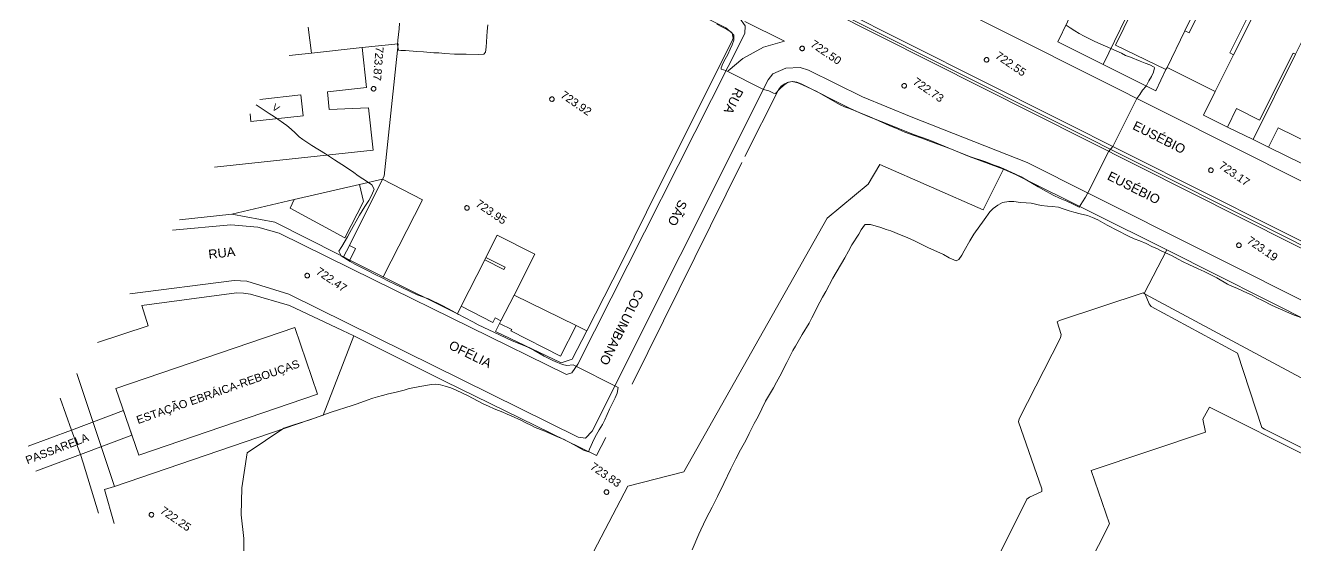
# Model space of a CAD drawing. Header units: metres. Extents: x 322294 to 7190115, y 7390841 to 10157759.
# Drawn here: x 322294.5 to 322572.3, y 7392934.4 to 7393048.1 of the extents above; entities that cross this region are included whole.
import ezdxf
from ezdxf.enums import TextEntityAlignment as Align

# ---------------------------------------------------------------- set-up
doc = ezdxf.new("R2010")
doc.units = ezdxf.units.M
doc.layers.get('0').update_dxf_attribs({"lineweight": 18})
for name, color, linetype, lineweight in [('100_SIST_VIARIO_MEIO_FIO', 1, 'Continuous', 18), ('108_SEP_FIS_CANT_CENT_ILHA', 7, 'Continuous', 18), ('118_PASSARELA', 9, 'Continuous', 18), ('120_PASSARELA_TOP', 7, 'Continuous', 18), ('144_P_DUPLA_ASF_TOP', 7, 'Continuous', 18), ('160_P_SIMP_ASF_TOP', 7, 'Continuous', 18), ('199_SEGMENTO_DE_VIA', 7, 'Continuous', 18), ('206_MURO_E_MURO_ARRIMO', 7, 'Continuous', 18), ('214_PROJ_BEIRAL_EDIF', 10, 'Continuous', 18), ('216_EDIF_NOTAVEL', 2, 'Continuous', 18), ('218_EDIF_NOTAVEL_TOP', 7, 'Continuous', 18), ('604_CURVA_INTERM', 7, 'Continuous', 18), ('606_PTO_COTADO', 7, 'Continuous', 18), ('608_PTO_COTADO_INTERVIA', 1, 'Continuous', 18)]:
    doc.layers.add(name, color=color, linetype=linetype, lineweight=lineweight)
doc.styles.add('Style-Arial', font='arial.ttf', dxfattribs={"height": 1.75})

# ---------------------------------------------------------------- blocks, each defined once
blk = doc.blocks.new('SP09')
at = {"color": 0, "linetype": 'Continuous'}
blk.add_lwpolyline([(-0.03, -0.51), (-0.14, -0.49), (-0.24, -0.46), (-0.31, -0.42), (-0.35, -0.39), (-0.42, -0.31), (-0.47, -0.24), (-0.51, -0.15), (-0.52, -0.09), (-0.52, 0.03), (-0.51, 0.11), (-0.48, 0.2), (-0.44, 0.27), (-0.4, 0.33), (-0.32, 0.39), (-0.23, 0.44), (-0.15, 0.48), (-0.1, 0.48), (-0.03, 0.48), (0.08, 0.48), (0.19, 0.44), (0.27, 0.4), (0.35, 0.32), (0.41, 0.23), (0.46, 0.11), (0.48, 0.03), (0.48, -0.03), (0.47, -0.08), (0.44, -0.21), (0.38, -0.3), (0.31, -0.38), (0.23, -0.44), (0.1, -0.49), (0.02, -0.51)], close=True, dxfattribs=at)
blk = doc.blocks.new('SP10')
at = {"color": 0, "linetype": 'Continuous'}
blk.add_lwpolyline([(-0.03, -0.51), (-0.14, -0.49), (-0.24, -0.46), (-0.31, -0.42), (-0.35, -0.39), (-0.42, -0.31), (-0.47, -0.24), (-0.51, -0.15), (-0.52, -0.09), (-0.52, 0.03), (-0.51, 0.11), (-0.48, 0.2), (-0.44, 0.27), (-0.4, 0.33), (-0.32, 0.39), (-0.23, 0.44), (-0.15, 0.48), (-0.1, 0.48), (-0.03, 0.48), (0.08, 0.48), (0.19, 0.44), (0.27, 0.4), (0.35, 0.32), (0.41, 0.23), (0.46, 0.11), (0.48, 0.03), (0.48, -0.03), (0.47, -0.08), (0.44, -0.21), (0.38, -0.3), (0.31, -0.38), (0.23, -0.44), (0.1, -0.49), (0.02, -0.51)], close=True, dxfattribs=at)

msp = doc.modelspace()

# ---------------------------------------------------------------- linework, layer by layer
at = {"layer": '100_SIST_VIARIO_MEIO_FIO', "flags": 128}
msp.add_lwpolyline([(322588.785, 7393006.381), (322528.303, 7393036.718), (322419.543, 7393091.369), (322418.1, 7393093.935), (322418.234, 7393096.119), (322428.36, 7393115.828), (322437.863, 7393133.696), (322440.388, 7393135.794), (322444.559, 7393137.398), (322444.732, 7393137.429)], dxfattribs=at)
at = {"layer": '100_SIST_VIARIO_MEIO_FIO'}
for points in [[(322403.915, 7393073.183), (322450.633, 7393049.733), (322451.914, 7393047.957), (322451.776, 7393046.321), (322415.313, 7392974.001), (322413.979, 7392972.126), (322412.816, 7392971.808), (322370.7, 7392992.436), (322349.993, 7393002.661), (322345.269, 7393003.98), (322339.399, 7393004.465), (322326.608, 7393003.286)], [(322578.362, 7392985.6), (322527.036, 7393011.36), (322513.554, 7393018.096), (322488.185, 7393028.06), (322477.515, 7393032.42), (322465.707, 7393038.273), (322463.915, 7393038.865), (322460.759, 7393038.746), (322457.928, 7393037.471), (322456.908, 7393036.142), (322418.437, 7392959.415), (322416.972, 7392957.838), (322415.356, 7392958.084), (322352.06, 7392989.325), (322342.895, 7392992.17), (322340.116, 7392992.304), (322317.311, 7392989.373)], [(322302.104, 7392966.617), (322304.582, 7392959.647)], [(322306.482, 7392954.305), (322307.125, 7392952.495), (322310.459, 7392941.494)]]:
    msp.add_lwpolyline(points, dxfattribs=at)
at = {"layer": '108_SEP_FIS_CANT_CENT_ILHA'}
for points in [[(322583.518, 7392995.88), (322423.893, 7393076.079), (322387.474, 7393094.371)], [(322386.784, 7393093.338), (322390.916, 7393091.263), (322582.904, 7392994.656)], [(322387.034, 7393093.712), (322412, 7393081.15), (322583.178, 7392995.202)]]:
    msp.add_lwpolyline(points, dxfattribs=at)
at = {"layer": '108_SEP_FIS_CANT_CENT_ILHA', "flags": 128}
msp.add_lwpolyline([(322451.811, 7393048.921), (322460.465, 7393044.625), (322455.882, 7393043.333), (322451.401, 7393040.837), (322448.182, 7393038.127)], dxfattribs=at)
at = {"layer": '118_PASSARELA'}
msp.add_lwpolyline([(322317.756, 7392958.553), (322315.901, 7392963.89), (322304.582, 7392959.647), (322295.063, 7392956.079)], dxfattribs=at)
at = {"layer": '118_PASSARELA', "flags": 128}
msp.add_lwpolyline([(322296.766, 7392950.645), (322306.482, 7392954.305), (322317.756, 7392958.553)], dxfattribs=at)
at = {"layer": '199_SEGMENTO_DE_VIA'}
msp.add_lwpolyline([(322304.582, 7392959.647), (322306.482, 7392954.305)], dxfattribs=at)
at = {"layer": '206_MURO_E_MURO_ARRIMO'}
for p, q in [((322399.027, 7393071.854), (322447.617, 7393047.544)), ((322447.617, 7393047.544), (322449.061, 7393046.343)), ((322448.954, 7393044.512), (322433.091, 7393012.848)), ((322449.281, 7393045.288), (322448.954, 7393044.512)), ((322449.061, 7393046.343), (322449.281, 7393045.288)), ((322530.149, 7393039.515), (322541.66, 7393033.785)), ((322460.528, 7393035.326), (322461.385, 7393035.693)), ((322461.385, 7393035.693), (322462.291, 7393035.817)), ((322462.291, 7393035.817), (322463.166, 7393035.682)), ((322463.166, 7393035.682), (322464.096, 7393035.281)), ((322451.791, 7393019.43), (322459.15, 7393033.985)), ((322459.15, 7393033.985), (322459.77, 7393034.77)), ((322459.77, 7393034.77), (322460.528, 7393035.326)), ((322464.096, 7393035.281), (322474.713, 7393029.975)), ((322474.713, 7393029.975), (322477.107, 7393028.861)), ((322477.107, 7393028.861), (322479.344, 7393027.942)), ((322479.344, 7393027.942), (322482.577, 7393026.722)), ((322482.577, 7393026.722), (322488.686, 7393024.227)), ((322557.369, 7393025.86), (322562.968, 7393023.122)), ((322488.686, 7393024.227), (322492.042, 7393023.028)), ((322492.042, 7393023.028), (322500.879, 7393019.441)), ((322500.879, 7393019.441), (322508.36, 7393016.621)), ((322566.34, 7393021.474), (322573.628, 7393017.911)), ((322451.157, 7393018.096), (322427.15, 7392969.652)), ((322433.091, 7393012.848), (322424.83, 7392996.211)), ((322339.593, 7393006.845), (322328.141, 7393005.581)), ((322349.012, 7393005.044), (322339.593, 7393006.845)), ((322362.998, 7392997.977), (322349.012, 7393005.044)), ((322364.034, 7392997.46), (322362.998, 7392997.977)), ((322365.391, 7392996.782), (322364.034, 7392997.46)), ((322544.084, 7392999.019), (322576.573, 7392982.678)), ((322424.83, 7392996.211), (322417.24, 7392981.333)), ((322388.94, 7392985.025), (322372.746, 7392993.11)), ((322340.601, 7392989.593), (322319.921, 7392986.825)), ((322342.157, 7392989.567), (322340.601, 7392989.593)), ((322343.699, 7392989.339), (322342.157, 7392989.567)), ((322352.242, 7392986.86), (322343.699, 7392989.339)), ((322319.921, 7392986.825), (322321.335, 7392982.381)), ((322363.823, 7392981.427), (322352.242, 7392986.86)), ((322389.209, 7392984.89), (322388.94, 7392985.025)), ((322321.335, 7392982.381), (322310.224, 7392978.767)), ((322366.272, 7392980.21), (322363.823, 7392981.427)), ((322386.127, 7392970.343), (322366.272, 7392980.21)), ((322411.626, 7392974.34), (322397.273, 7392981.154)), ((322417.24, 7392981.333), (322414.06, 7392975.1)), ((322414.06, 7392975.1), (322411.626, 7392974.34)), ((322305.693, 7392971.988), (322313.947, 7392947.324)), ((322419.388, 7392954.042), (322386.127, 7392970.343)), ((322421.42, 7392958.037), (322419.388, 7392954.042)), ((322313.947, 7392947.324), (322311.741, 7392946.661)), ((322311.741, 7392946.661), (322313.846, 7392939.231))]:
    msp.add_line(p, q, dxfattribs=at)
at = {"layer": '206_MURO_E_MURO_ARRIMO', "flags": 128}
for points in [[(322368.103, 7393043.217), (322375.962, 7393044.071), (322372.93, 7393015.134), (322372.596, 7393014.471)], [(322541.66, 7393033.785), (322543.909, 7393038.417)], [(322372.596, 7393014.471), (322367.564, 7393013.292)], [(322353.215, 7393009.984), (322339.593, 7393006.845)], [(322364.034, 7392997.46), (322365.314, 7393000.002)], [(322394.925, 7392996.865), (322395.169, 7392997.346)], [(322388.94, 7392985.025), (322389.785, 7392986.696)], [(322397.273, 7392981.154), (322398.185, 7392982.947)], [(322366.272, 7392980.21), (322359.62, 7392962.901), (322313.947, 7392947.324)], [(322417.24, 7392981.333), (322414.904, 7392982.48)]]:
    msp.add_lwpolyline(points, dxfattribs=at)
at = {"layer": '214_PROJ_BEIRAL_EDIF', "flags": 128}
for points in [[(322522.354, 7393048.834), (322531.143, 7393066.941), (322537.541, 7393063.718), (322541.041, 7393061.954), (322539.376, 7393058.522), (322537.699, 7393055.069), (322530.149, 7393039.515), (322520.228, 7393044.455)], [(322552.525, 7393056.169), (322541.836, 7393061.554), (322540.644, 7393059.1), (322542.943, 7393057.984), (322542.474, 7393057.018), (322539.376, 7393058.522), (322537.699, 7393055.069), (322538.233, 7393054.809), (322532.876, 7393043.773), (322543.909, 7393038.417), (322544.14, 7393038.894), (322548.029, 7393046.906)], [(322558.701, 7393041.628), (322557.874, 7393042.04), (322563.738, 7393053.806), (322554.738, 7393058.31), (322548.954, 7393046.445), (322548.029, 7393046.906), (322544.14, 7393038.894), (322554.702, 7393033.63)], [(322554.702, 7393033.63), (322558.701, 7393041.628), (322567.052, 7393058.325), (322575.247, 7393047.779), (322572.245, 7393041.751), (322571.693, 7393042.026), (322564.387, 7393027.368), (322559.368, 7393029.87), (322557.369, 7393025.86), (322552.103, 7393028.434)], [(322583.223, 7393037.162), (322575.705, 7393022.078), (322568.444, 7393025.697), (322566.34, 7393021.474), (322562.968, 7393023.122), (322572.245, 7393041.751), (322575.247, 7393047.779), (322578.165, 7393044.025), (322576.431, 7393040.547)], [(322372.596, 7393014.471), (322365.314, 7393000.002), (322366.668, 7392999.32), (322365.391, 7392996.782), (322372.746, 7392993.11), (322381.302, 7393009.923)], [(322353.215, 7393009.984), (322367.564, 7393013.292), (322368.412, 7393009.612), (322364.356, 7393001.649), (322352.401, 7393008.105)], [(322401.337, 7392989.143), (322405.874, 7392998.063), (322397.637, 7393002.227), (322395.169, 7392997.346), (322399.363, 7392995.226), (322399.119, 7392994.744), (322394.925, 7392996.865), (322389.785, 7392986.696), (322396.707, 7392983.175), (322397.205, 7392984.153), (322398.471, 7392983.508)], [(322401.337, 7392989.143), (322414.904, 7392982.48), (322411.492, 7392975.773), (322400.662, 7392981.282), (322400.826, 7392981.604), (322398.185, 7392982.947), (322398.471, 7392983.508)]]:
    msp.add_lwpolyline(points, close=True, dxfattribs=at)
at = {"layer": '214_PROJ_BEIRAL_EDIF'}
for points in [[(322352.131, 7393041.481), (322357.031, 7393042.013), (322356.294, 7393047.711)], [(322354.687, 7393032.868), (322345.725, 7393031.894)]]:
    msp.add_lwpolyline(points, dxfattribs=at)
at = {"layer": '214_PROJ_BEIRAL_EDIF', "flags": 128}
for points in [[(322352.131, 7393041.481), (322357.031, 7393042.013), (322368.103, 7393043.217), (322369.049, 7393034.512), (322360.501, 7393033.583), (322360.921, 7393029.711), (322369.518, 7393030.069), (322370.523, 7393020.821), (322335.805, 7393017.049)], [(322343.594, 7393028.706), (322343.769, 7393027.096), (322355.18, 7393028.336), (322354.687, 7393032.868)]]:
    msp.add_lwpolyline(points, dxfattribs=at)
at = {"layer": '216_EDIF_NOTAVEL', "flags": 128}
for points in [[(322393.96, 7392885.694), (322426.213, 7392947.385), (322438.501, 7392950.483), (322469.791, 7393005.947), (322478.772, 7393013.401), (322481.315, 7393017.655), (322503.919, 7393007.768), (322508.36, 7393016.621), (322511.169, 7393015.435), (322544.084, 7392999.019), (322539.137, 7392989.48), (322538.946, 7392989.646), (322520.658, 7392983.564), (322520.102, 7392983.256), (322520.972, 7392980.484), (322520.869, 7392979.812), (322511.834, 7392962.08), (322511.664, 7392961.412), (322516.784, 7392946.784), (322516.75, 7392946.206), (322514.048, 7392944.991), (322513.517, 7392944.536), (322483.637, 7392884.888)], [(322483.637, 7392884.888), (322513.517, 7392944.536), (322514.048, 7392944.991), (322516.75, 7392946.206), (322516.784, 7392946.784), (322511.664, 7392961.412), (322511.834, 7392962.08), (322520.869, 7392979.812), (322520.972, 7392980.484), (322520.102, 7392983.256), (322520.658, 7392983.564), (322538.946, 7392989.646), (322539.137, 7392989.48), (322539.349, 7392989.334), (322540.253, 7392987.232), (322540.658, 7392986.656), (322559.543, 7392976.447), (322564.908, 7392960.227), (322565.49, 7392959.864), (322596.6, 7392944.264)], [(322575.491, 7392953.594), (322553.418, 7392964.618), (322552.001, 7392961.996), (322552.588, 7392959.191), (322527.521, 7392950.819), (322531.55, 7392939.133), (322497.823, 7392872.742), (322486.526, 7392869.143), (322494.468, 7392845.635), (322492.053, 7392841.167), (322583.032, 7392795.456)]]:
    msp.add_lwpolyline(points, dxfattribs=at)
for points in [[(322596.6, 7392944.264), (322565.49, 7392959.864), (322564.908, 7392960.227), (322559.543, 7392976.447), (322540.658, 7392986.656), (322540.253, 7392987.232), (322539.349, 7392989.334), (322602.294, 7392955.618)], [(322353.39, 7392982.074), (322314.224, 7392968.715), (322319.294, 7392954.129), (322358.351, 7392967.448)]]:
    msp.add_lwpolyline(points, close=True, dxfattribs=at)
at = {"layer": '604_CURVA_INTERM', "flags": 128}
for points, elevation in [([(322395.604, 7393048.166), (322395.451, 7393046.797), (322395.356, 7393045.667), (322395.219, 7393043.328), (322395.069, 7393042.213), (322394.749, 7393041.766), (322393.528, 7393041.693), (322390.835, 7393041.771), (322389.674, 7393041.777), (322388.322, 7393041.808), (322386.219, 7393041.932), (322384.913, 7393042.048), (322383.805, 7393042.1), (322381.51, 7393042.264), (322380.056, 7393042.345), (322377.63, 7393042.597), (322376.602, 7393042.606), (322376.069, 7393042.631), (322375.866, 7393043.796), (322375.944, 7393044.845), (322376.229, 7393047.321), (322376.274, 7393048.522)], 723), ([(322522.088, 7393048.109), (322522.972, 7393047.51), (322523.95, 7393046.884), (322524.951, 7393046.303), (322526.019, 7393045.737), (322527.193, 7393045.146), (322528.338, 7393044.543), (322530.67, 7393043.538), (322534.195, 7393041.963), (322535.093, 7393041.516), (322536.127, 7393041.094), (322538.28, 7393040.282), (322539.376, 7393039.791), (322540.395, 7393039.424), (322541.343, 7393038.948), (322541.408, 7393038.825), (322541.161, 7393037.826), (322540.778, 7393036.892), (322540.152, 7393035.941), (322539.562, 7393034.775), (322538.76, 7393033.896), (322538.21, 7393032.982), (322537.525, 7393032.092), (322532.271, 7393021.625), (322531.424, 7393020.559), (322526.857, 7393011.45), (322526.289, 7393010.564), (322525.688, 7393009.514), (322524.93, 7393008.358), (322523.64, 7393009.024), (322522.194, 7393009.656), (322520.745, 7393010.266), (322519.224, 7393010.996), (322517.094, 7393012.107), (322515.934, 7393012.757), (322512.206, 7393014.981), (322510.988, 7393015.577), (322508.462, 7393016.695), (322507.439, 7393017.123), (322506.346, 7393017.526), (322504.268, 7393018.344), (322501.178, 7393019.368), (322496.396, 7393021.202), (322492.398, 7393022.676), (322491.1, 7393023.18), (322487.827, 7393024.349), (322486.786, 7393024.738), (322484.854, 7393025.572), (322483.491, 7393026.125), (322482.556, 7393026.529), (322479.031, 7393028.136), (322477.875, 7393028.601), (322476.801, 7393029.01), (322474.662, 7393029.889), (322473.596, 7393030.302), (322472.649, 7393030.71), (322467.378, 7393033.684), (322466.453, 7393034.16), (322464.392, 7393035.108), (322463.366, 7393035.526), (322462.125, 7393035.84), (322461.14, 7393035.606), (322460.267, 7393034.919), (322459.485, 7393034.171), (322458.522, 7393033.209), (322458.111, 7393033.284), (322457.078, 7393033.782), (322455.88, 7393034.091), (322447.687, 7393038.211), (322446.596, 7393038.527), (322446.599, 7393038.772), (322446.989, 7393039.755), (322447.477, 7393040.707), (322448.075, 7393041.686), (322448.633, 7393042.839), (322449.055, 7393043.799), (322449.391, 7393044.803), (322449.365, 7393045.905), (322448.731, 7393046.681), (322447.78, 7393047.272), (322446.758, 7393047.763), (322445.696, 7393048.312)], 723), ([(322344.937, 7393030.715), (322347.794, 7393028.783), (322348.922, 7393028.058), (322351.651, 7393026.193), (322352.556, 7393025.407), (322353.438, 7393024.554), (322354.315, 7393023.75), (322355.145, 7393023.162), (322356.042, 7393022.583), (322357.135, 7393021.807), (322360.11, 7393019.979), (322362.093, 7393018.685), (322364.469, 7393017.178), (322366.268, 7393015.921), (322367.239, 7393015.212), (322369.302, 7393013.901), (322370.255, 7393013.197), (322370.74, 7393012.246), (322370.208, 7393011.01), (322369.542, 7393009.797), (322368.731, 7393008.462), (322367.561, 7393006.601), (322365.413, 7393002.84), (322364.876, 7393001.847), (322363.673, 7392999.727), (322363.048, 7392998.698), (322363.513, 7392997.743), (322365.476, 7392996.477), (322366.5, 7392995.904), (322368.863, 7392994.701), (322371.249, 7392993.512), (322372.219, 7392993.011), (322374.148, 7392992.047), (322375.086, 7392991.558), (322380.157, 7392989.171), (322382.588, 7392988.277), (322383.638, 7392987.813), (322384.588, 7392987.344), (322385.787, 7392986.779), (322387.836, 7392985.72), (322388.974, 7392984.998), (322392.304, 7392983.263), (322393.516, 7392982.616), (322398.164, 7392980.438), (322400.924, 7392979.165), (322402.999, 7392978.315), (322404.344, 7392977.741), (322405.647, 7392977.067), (322407.957, 7392975.767), (322409.804, 7392974.842), (322410.851, 7392974.362), (322411.896, 7392973.997), (322412.885, 7392973.771), (322414.235, 7392973.891), (322414.978, 7392973.529), (322423.379, 7392969.271), (322424.118, 7392968.926), (322423.862, 7392967.713), (322423.42, 7392966.689), (322422.857, 7392965.499), (322422.208, 7392964.199), (322421.213, 7392961.885), (322420.659, 7392960.864), (322419.93, 7392959.649), (322419.362, 7392958.661), (322418.847, 7392957.697), (322417.86, 7392955.461), (322417.583, 7392954.904), (322416.559, 7392955.276), (322414.314, 7392956.509), (322412.175, 7392957.622), (322411.168, 7392958.035), (322410.196, 7392958.477), (322408.042, 7392959.38), (322405.918, 7392960.227), (322405.004, 7392960.732), (322403.884, 7392961.205), (322402.977, 7392961.718), (322400.74, 7392962.745), (322399.818, 7392963.14), (322398.858, 7392963.521), (322397.922, 7392963.916), (322396.977, 7392964.291), (322395.726, 7392964.849), (322394.604, 7392965.386), (322393.372, 7392966.045), (322391.3, 7392967.097), (322388.667, 7392968.339), (322387.479, 7392968.835), (322386.256, 7392969.236), (322385.266, 7392969.523), (322384.264, 7392969.663), (322383.184, 7392969.597), (322382.008, 7392969.394), (322380.748, 7392969.126), (322379.625, 7392968.943), (322378.371, 7392968.68), (322377.326, 7392968.36), (322375.541, 7392967.919), (322373.91, 7392967.537), (322372.585, 7392967.159), (322371.489, 7392966.881), (322370.482, 7392966.6), (322369.208, 7392966.169), (322366.988, 7392965.333), (322365.957, 7392964.991), (322361.334, 7392963.525), (322356.699, 7392961.879), (322353.153, 7392960.802), (322350.975, 7392960.044), (322342.978, 7392954.634), (322341.798, 7392947.017), (322341.637, 7392941.113), (322342.221, 7392935.914), (322342.183, 7392930.326)], 723), ([(322440.296, 7392933.428), (322441.739, 7392936.878), (322442.149, 7392937.797), (322443.365, 7392940.313), (322444.67, 7392942.76), (322445.82, 7392945.122), (322447.181, 7392947.969), (322448.751, 7392951.147), (322449.857, 7392953.348), (322450.875, 7392955.303), (322452, 7392957.323), (322452.733, 7392958.868), (322453.866, 7392961.086), (322454.688, 7392962.612), (322456.327, 7392965.923), (322458.1, 7392968.873), (322458.73, 7392970.105), (322459.436, 7392971.392), (322461.024, 7392974.402), (322461.776, 7392976.026), (322462.292, 7392976.988), (322462.854, 7392977.986), (322463.758, 7392979.478), (322464.321, 7392980.499), (322465.851, 7392982.992), (322466.49, 7392984.158), (322467.186, 7392985.568), (322467.615, 7392986.486), (322468.787, 7392988.685), (322469.495, 7392989.917), (322471.083, 7392992.81), (322473.69, 7392997.301), (322474.493, 7392998.734), (322475.196, 7393000.079), (322476.745, 7393002.47), (322477.262, 7393003.355), (322477.948, 7393004.44), (322478.137, 7393004.587), (322479.273, 7393004.574), (322481.583, 7393003.873), (322482.713, 7393003.456), (322483.734, 7393003.152), (322485.963, 7393002.203), (322486.957, 7393001.871), (322488.745, 7393001.072), (322489.915, 7393000.451), (322491.81, 7392999.534), (322495.292, 7392997.984), (322496.514, 7392997.278), (322498.037, 7392996.629), (322498.633, 7392996.875), (322499.256, 7392997.83), (322499.784, 7392998.796), (322501.044, 7393000.987), (322501.911, 7393002.459), (322504.143, 7393005.591), (322505.411, 7393007.336), (322506.154, 7393008.079), (322507.141, 7393008.751), (322508.132, 7393009.398), (322509.548, 7393009.614), (322510.652, 7393009.554), (322512.089, 7393009.391), (322513.324, 7393009.3), (322514.403, 7393009.183), (322516.633, 7393008.742), (322517.974, 7393008.594), (322519.015, 7393008.454), (322520.411, 7393008.31), (322521.42, 7393007.961), (322522.709, 7393007.566), (322523.729, 7393007.228), (322525.166, 7393006.911), (322526.723, 7393006.504), (322527.826, 7393006.091), (322528.975, 7393005.565), (322531.066, 7393004.415), (322535.537, 7393002.103), (322536.981, 7393001.449), (322538.205, 7393000.971), (322539.581, 7393000.403), (322540.939, 7392999.702), (322541.943, 7392999.284), (322542.859, 7392998.777), (322545.232, 7392997.672), (322546.583, 7392996.977), (322547.673, 7392996.395), (322548.912, 7392995.801), (322550.964, 7392994.896), (322552.237, 7392994.317), (322555.003, 7392992.917), (322557.334, 7392991.519), (322558.439, 7392991.001), (322559.379, 7392990.654), (322561.731, 7392989.557), (322562.777, 7392989.108), (322563.761, 7392988.549), (322564.996, 7392987.976), (322567.132, 7392986.857), (322570.785, 7392985.256), (322571.953, 7392984.772), (322574.089, 7392983.997)], 724)]:
    msp.add_lwpolyline(points, dxfattribs=dict(at, elevation=elevation))

# ---------------------------------------------------------------- block references
at = {"layer": '606_PTO_COTADO', "rotation": 325.5688295630279}
for p in [(322504.692, 7393040.534, 722.55), (322370.63, 7393034.218, 723.87), (322486.683, 7393034.86, 722.735), (322409.635, 7393031.944, 723.925), (322553.771, 7393016.417, 723.175), (322391.067, 7393008.177, 723.95), (322559.892, 7393000.023, 723.19), (322356.129, 7392993.393, 722.47), (322421.58, 7392946.064, 723.835), (322322.052, 7392941.115, 722.25)]:
    msp.add_blockref('SP09', p, dxfattribs=at)
at = {"layer": '608_PTO_COTADO_INTERVIA', "rotation": 325.5688295630279}
msp.add_blockref('SP10', (322464.364, 7393043.019, 722.49), dxfattribs=at)

# ---------------------------------------------------------------- texts
at = {"layer": '120_PASSARELA_TOP', "style": 'Style-Arial'}
msp.add_text('PASSARELA', height=1.75, rotation=21.00964, dxfattribs=at).set_placement((322294.907, 7392952.139))
at = {"layer": '144_P_DUPLA_ASF_TOP', "style": 'Style-Arial'}
for rotation, p in [(333.32455, (322536.879, 7393026.383)), (333.31982, (322531.332, 7393015.377))]:
    msp.add_text('EUSÉBIO', height=2, rotation=rotation, dxfattribs=at).set_placement(p, align=Align.MIDDLE_LEFT)
at = {"layer": '160_P_SIMP_ASF_TOP', "style": 'Style-Arial'}
for s, rotation, p in [('RUA', 243.37059, (322450.673, 7393034.161)), ('SÃO', 243.37059, (322438.383, 7393009.711)), ('RUA', 6.38187, (322334.488, 7392998.013)), ('COLUMBANO', 243.37059, (322428.909, 7392990.115)), ('OFÉLIA', 333.8119, (322387.311, 7392978.398))]:
    msp.add_text(s, height=2, rotation=rotation, dxfattribs=at).set_placement(p, align=Align.MIDDLE_LEFT)
at = {"layer": '214_PROJ_BEIRAL_EDIF', "style": 'Style-Arial'}
msp.add_text('V', height=1.5, rotation=325.56883, dxfattribs=at).set_placement((322348.246, 7393029.833))
at = {"layer": '218_EDIF_NOTAVEL_TOP', "style": 'Style-Arial'}
msp.add_text('ESTAÇÃO EBRÁICA-REBOUÇAS', height=1.75, rotation=19.37415, dxfattribs=at).set_placement((322319.111, 7392960.932))
at = {"layer": '606_PTO_COTADO', "style": 'Style-Arial'}
for s, rotation, p in [('723.87', 265.41512, (322371.661, 7393039.692, 723.87)), ('722.55', 325.56883, (322509.981, 7393039.652, 722.55)), ('722.73', 325.56883, (322491.972, 7393033.977, 722.735)), ('723.92', 325.56883, (322414.924, 7393031.061, 723.925)), ('723.17', 325.56883, (322558.89, 7393015.651, 723.175)), ('723.95', 325.56883, (322396.356, 7393007.294, 723.95)), ('723.19', 325.56883, (322565.011, 7392999.257, 723.19)), ('722.47', 325.56883, (322361.418, 7392992.51, 722.47)), ('723.83', 325.56883, (322421.381, 7392949.855, 723.835)), ('722.25', 325.56883, (322327.341, 7392940.233, 722.25))]:
    msp.add_text(s, height=1.75, rotation=rotation, dxfattribs=at).set_placement(p, align=Align.MIDDLE_CENTER)
at = {"layer": '608_PTO_COTADO_INTERVIA', "style": 'Style-Arial'}
msp.add_text('722.50', height=1.75, rotation=325.56883, dxfattribs=at).set_placement((322469.568, 7393042.195, 722.49), align=Align.MIDDLE_CENTER)

doc.saveas('drawing.dxf')
